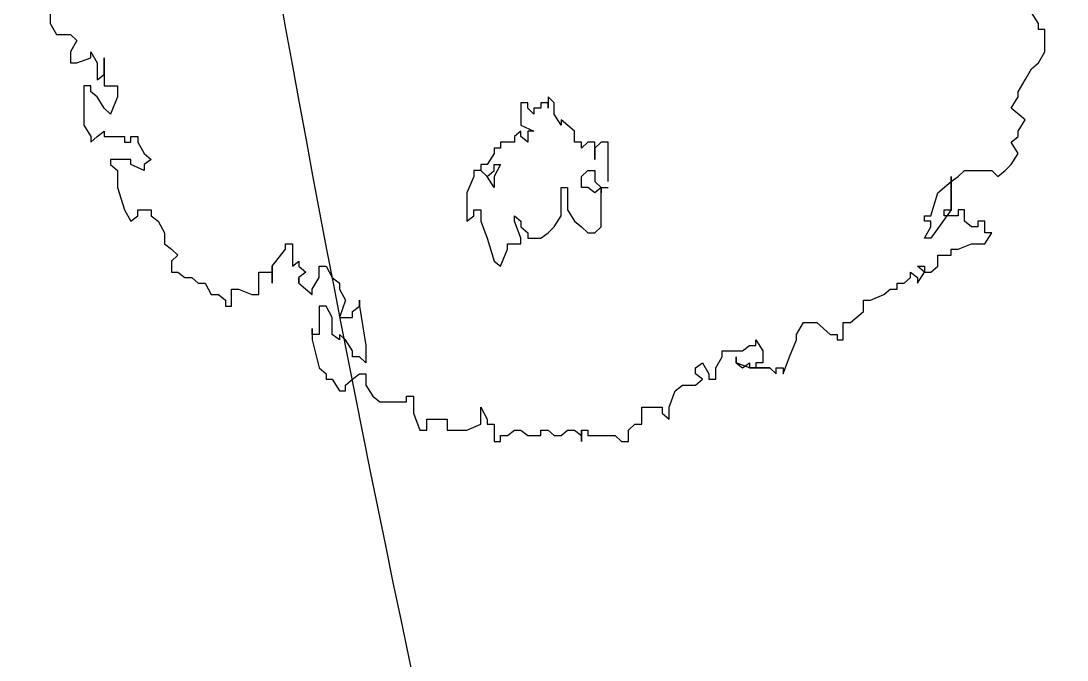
# Model space of a CAD drawing. Extents: x -30 to 1202, y 231 to 898.
# Drawn here: x 424.582 to 428.232, y 431.036 to 433.268 of the extents above; entities that cross this region are included whole.
import ezdxf

# ---------------------------------------------------------------- set-up
doc = ezdxf.new("R2010")
doc.units = 0
doc.header["$LTSCALE"] = 0.04
doc.layers.get('0').update_dxf_attribs({"linetype": 'CONTINUOUS'})
for name, color, linetype in [('CONTORXXNP----00', 255, 'CONTINUOUS'), ('PISO', 1, 'CONTINUOUS'), ('PISOS', 1, 'CONTINUOUS')]:
    doc.layers.add(name, color=color, linetype=linetype)
doc.styles.get("Standard").update_dxf_attribs({"font": 'romans.shx'})

# ---------------------------------------------------------------- blocks, each defined once
blk = doc.blocks.new('ARB3')
at = {"color": 0}
for p, q in [((0.1079, 0.4652), (0.0969, 0.4583)), ((0.1137, 0.4652), (0.1079, 0.4652)), ((0.1356, 0.4713), (0.1137, 0.4713)), ((0.1137, 0.4713), (0.1137, 0.4652)), ((0.1466, 0.4652), (0.1356, 0.4713)), ((0.1524, 0.4583), (0.1466, 0.4652)), ((0.1634, 0.4521), (0.1524, 0.4583)), ((0.175, 0.4452), (0.1634, 0.4521)), ((0.1802, 0.4452), (0.175, 0.4452)), ((0.1912, 0.4383), (0.1802, 0.4452)), ((0.2028, 0.4521), (0.1912, 0.4383)), ((0.2138, 0.4452), (0.2028, 0.4521)), ((0.219, 0.4452), (0.2138, 0.4452)), ((0.2248, 0.4383), (0.219, 0.4452)), ((0.2358, 0.4452), (0.2248, 0.4383)), ((0.2467, 0.4383), (0.2358, 0.4452)), ((0.2525, 0.4321), (0.2467, 0.4383)), ((0.2584, 0.4252), (0.2525, 0.4321)), ((0.2525, 0.419), (0.2584, 0.4252)), ((0.2525, 0.3921), (0.2525, 0.419)), ((0.3139, 0.4121), (0.3023, 0.4121)), ((0.3023, 0.4121), (0.3023, 0.4052)), ((0.3249, 0.4121), (0.3139, 0.419)), ((0.3139, 0.419), (0.3139, 0.4121)), ((0.3249, 0.399), (0.3249, 0.4121)), ((0.3023, 0.4052), (0.3081, 0.4052)), ((0.3081, 0.4052), (0.3081, 0.399)), ((0.2584, 0.386), (0.2525, 0.3921)), ((0.3023, 0.3921), (0.2913, 0.3921)), ((0.2913, 0.3921), (0.2913, 0.386)), ((0.3081, 0.399), (0.3023, 0.3921)), ((0.3301, 0.386), (0.3249, 0.399)), ((0.2635, 0.3791), (0.2584, 0.386)), ((0.2913, 0.386), (0.2971, 0.386)), ((0.2971, 0.386), (0.2971, 0.3721)), ((0.3301, 0.3791), (0.3301, 0.386)), ((0.2913, 0.3791), (0.2584, 0.3791)), ((0.2584, 0.3791), (0.2913, 0.3791)), ((0.2745, 0.366), (0.2635, 0.3791)), ((0.2913, 0.3721), (0.2913, 0.3791)), ((0.2913, 0.3791), (0.3191, 0.3591)), ((0.2971, 0.3721), (0.2913, 0.3721)), ((0.3359, 0.3791), (0.3301, 0.3791)), ((0.3359, 0.366), (0.3359, 0.3791)), ((0.2971, 0.3591), (0.2745, 0.366)), ((0.3468, 0.366), (0.3359, 0.366)), ((0.3527, 0.3591), (0.3468, 0.366)), ((0.2971, 0.3529), (0.2971, 0.3591)), ((0.3023, 0.3529), (0.2971, 0.3529)), ((0.3081, 0.3591), (0.3023, 0.3591)), ((0.3023, 0.3591), (0.3023, 0.3529)), ((0.3191, 0.3529), (0.3081, 0.3591)), ((0.3191, 0.3591), (0.3191, 0.3529)), ((0.3527, 0.3529), (0.3468, 0.346)), ((0.3468, 0.346), (0.3468, 0.3529)), ((0.3468, 0.3529), (0.3527, 0.3529)), ((0.3527, 0.3529), (0.3527, 0.3591)), ((0.3636, 0.346), (0.3527, 0.3529)), ((0.3527, 0.3391), (0.3578, 0.346)), ((0.3578, 0.346), (0.3636, 0.346)), ((0.3578, 0.3391), (0.3527, 0.3391)), ((0.3636, 0.3329), (0.3578, 0.3391)), ((0.3636, 0.326), (0.3636, 0.3329)), ((0.3695, 0.326), (0.3636, 0.326)), ((0.3695, 0.3191), (0.3695, 0.326)), ((0.3746, 0.3129), (0.3695, 0.3191)), ((0.3804, 0.2998), (0.3746, 0.3129)), ((0.3804, 0.2929), (0.3804, 0.2998)), ((0.3914, 0.2929), (0.3804, 0.2929)), ((0.4024, 0.2799), (0.3914, 0.2929)), ((0.4024, 0.2729), (0.4024, 0.2799)), ((0.4192, 0.2729), (0.4024, 0.2729)), ((0.4192, 0.2668), (0.4192, 0.2729)), ((0.4024, 0.2468), (0.414, 0.2599)), ((0.414, 0.2599), (0.414, 0.2668)), ((0.414, 0.2668), (0.4192, 0.2668)), ((0.4024, 0.2337), (0.4024, 0.2468)), ((0.414, 0.2268), (0.4024, 0.2337)), ((0.4192, 0.2268), (0.414, 0.2268)), ((0.436, 0.2199), (0.4192, 0.2268)), ((0.4528, 0.2137), (0.436, 0.2199)), ((0.447, 0.2068), (0.447, 0.2137)), ((0.447, 0.2137), (0.4528, 0.2137)), ((0.447, 0.2007), (0.4528, 0.2068)), ((0.4528, 0.2068), (0.447, 0.2068)), ((0.447, 0.1807), (0.447, 0.2007)), ((0.4192, 0.1868), (0.4302, 0.1937)), ((0.425, 0.1868), (0.4192, 0.1868)), ((0.425, 0.1807), (0.425, 0.1868)), ((0.4302, 0.1937), (0.4418, 0.1937)), ((0.4418, 0.1937), (0.4418, 0.1868)), ((0.4418, 0.1868), (0.447, 0.1868)), ((0.447, 0.1868), (0.447, 0.1807)), ((0.4302, 0.1737), (0.425, 0.1807)), ((0.447, 0.1807), (0.4418, 0.1676)), ((0.447, 0.1737), (0.4418, 0.1807)), ((0.4418, 0.1807), (0.447, 0.1807)), ((0.4302, 0.1537), (0.4302, 0.1737)), ((0.4418, 0.1676), (0.436, 0.1676)), ((0.436, 0.1676), (0.4418, 0.1676)), ((0.4418, 0.1676), (0.447, 0.1737)), ((0.436, 0.1537), (0.4302, 0.1537)), ((0.447, 0.1476), (0.436, 0.1537)), ((0.4579, 0.1476), (0.447, 0.1476)), ((0.4579, 0.1407), (0.4579, 0.1476)), ((0.4418, 0.1345), (0.4528, 0.1407)), ((0.447, 0.1276), (0.4418, 0.1345)), ((0.4528, 0.1407), (0.4579, 0.1407)), ((0.4579, 0.1345), (0.4528, 0.1276)), ((0.4638, 0.1276), (0.4579, 0.1345)), ((0.4528, 0.1276), (0.447, 0.1276)), ((0.4638, 0.1145), (0.4638, 0.1276)), ((0.4696, 0.1076), (0.4638, 0.1145)), ((0.4857, 0.1015), (0.4696, 0.1076)), ((0.4973, 0.1015), (0.4857, 0.1015)), ((0.4857, 0.0745), (0.4857, 0.0945)), ((0.4857, 0.0945), (0.4915, 0.0945)), ((0.4915, 0.0945), (0.4973, 0.1015)), ((0.5025, 0.0745), (0.4857, 0.0745)), ((0.5025, 0.0676), (0.5025, 0.0745)), ((0.5083, 0.0615), (0.5025, 0.0676)), ((0.5193, 0.0615), (0.5083, 0.0615)), ((0.5135, 0.0484), (0.5193, 0.0546)), ((0.5193, 0.0546), (0.5193, 0.0615)), ((0.2635, 0.0415), (0.2248, 0.0415)), ((0.2248, 0.0415), (0.2248, 0.0346)), ((0.2693, 0.0346), (0.2693, 0.0415)), ((0.5135, 0.0215), (0.5135, 0.0484)), ((0.2248, 0.0346), (0.2306, 0.0284)), ((0.2635, 0.0284), (0.2693, 0.0346)), ((0.3081, 0.0346), (0.2693, 0.0346)), ((0.2693, 0.0346), (0.2745, 0.0284)), ((0.2693, 0.0346), (0.2745, 0.0346)), ((0.2745, 0.0346), (0.2693, 0.0346)), ((0.3139, 0.0284), (0.3081, 0.0346)), ((0.2416, 0.0284), (0.2248, 0.0284)), ((0.2248, 0.0284), (0.2248, 0.0215)), ((0.2248, 0.0215), (0.2306, 0.0153)), ((0.2306, 0.0284), (0.2416, 0.0284)), ((0.2525, 0.0215), (0.2525, 0.0284)), ((0.2525, 0.0284), (0.2635, 0.0284)), ((0.2584, 0.0153), (0.2525, 0.0215)), ((0.2745, 0.0284), (0.2693, 0.0215)), ((0.2693, 0.0215), (0.2693, 0.0153)), ((0.3081, 0.0153), (0.3139, 0.0215)), ((0.3139, 0.0215), (0.3139, 0.0284)), ((0.5083, 0.0153), (0.5083, 0.0215)), ((0.5083, 0.0215), (0.5135, 0.0215)), ((0.2306, 0.0153), (0.2248, 0.0153)), ((0.2248, 0.0153), (0.2248, 0.0084)), ((0.2693, 0.0153), (0.2584, 0.0153)), ((0.3023, 0.0084), (0.3081, 0.0153)), ((0.5083, 0.0084), (0.5135, 0.0153)), ((0.5193, 0.0153), (0.5083, 0.0153)), ((0.5135, 0.0153), (0.5193, 0.0153)), ((0.2138, 0.0084), (0.2028, -0.0047)), ((0.2248, 0.0084), (0.2138, 0.0084)), ((0.2693, -0.0047), (0.2693, 0.0015)), ((0.2693, 0.0015), (0.2913, 0.0015)), ((0.2913, 0.0015), (0.3023, 0.0084)), ((0.5083, 0.0015), (0.5083, 0.0084)), ((0.5135, -0.0047), (0.5083, 0.0015)), ((0.208, -0.0047), (0.197, -0.0116)), ((0.2028, -0.0047), (0.208, -0.0047)), ((0.2971, -0.0047), (0.2693, -0.0047)), ((0.3081, -0.0116), (0.2971, -0.0047)), ((0.5135, -0.0116), (0.5135, -0.0047)), ((0.186, -0.0116), (0.1802, -0.0177)), ((0.1802, -0.0177), (0.1912, -0.0177)), ((0.197, -0.0116), (0.186, -0.0116)), ((0.1912, -0.0177), (0.186, -0.0177)), ((0.186, -0.0177), (0.186, -0.0247)), ((0.3139, -0.0177), (0.3081, -0.0116)), ((0.3191, -0.0247), (0.3139, -0.0177)), ((0.5083, -0.0177), (0.5135, -0.0116)), ((0.5083, -0.0247), (0.5083, -0.0177)), ((0.186, -0.0247), (0.1912, -0.0247)), ((0.1912, -0.0247), (0.1912, -0.0316)), ((0.3191, -0.0377), (0.3191, -0.0247)), ((0.5135, -0.0247), (0.5083, -0.0247)), ((0.5135, -0.0377), (0.5135, -0.0247)), ((0.1912, -0.0377), (0.186, -0.0377)), ((0.186, -0.0377), (0.186, -0.0446)), ((0.1912, -0.0316), (0.197, -0.0316)), ((0.197, -0.0316), (0.1912, -0.0377)), ((0.208, -0.0446), (0.2138, -0.0316)), ((0.2138, -0.0316), (0.2138, -0.0377)), ((0.2138, -0.0377), (0.2248, -0.0377)), ((0.2248, -0.0377), (0.219, -0.0446)), ((0.3081, -0.0446), (0.3139, -0.0377)), ((0.3139, -0.0377), (0.3191, -0.0377)), ((0.5083, -0.0446), (0.5135, -0.0377)), ((0.186, -0.0446), (0.208, -0.0446)), ((0.219, -0.0446), (0.2138, -0.0446)), ((0.2138, -0.0446), (0.219, -0.0508)), ((0.219, -0.0508), (0.2248, -0.0508)), ((0.2248, -0.0508), (0.2248, -0.0646)), ((0.2971, -0.0508), (0.3023, -0.0446)), ((0.3023, -0.0508), (0.2971, -0.0508)), ((0.3191, -0.0446), (0.3023, -0.0508)), ((0.3023, -0.0446), (0.3081, -0.0446)), ((0.3249, -0.0446), (0.3191, -0.0446)), ((0.3249, -0.0577), (0.3249, -0.0446)), ((0.5083, -0.0508), (0.5083, -0.0446)), ((0.5135, -0.0577), (0.5083, -0.0508)), ((0.3301, -0.0577), (0.3249, -0.0577)), ((0.3468, -0.0646), (0.3301, -0.0577)), ((0.5135, -0.0646), (0.5135, -0.0577)), ((0.2248, -0.0646), (0.2306, -0.0646)), ((0.2306, -0.0646), (0.2306, -0.0708)), ((0.2306, -0.0708), (0.2358, -0.0708)), ((0.2358, -0.0708), (0.2467, -0.0777)), ((0.2467, -0.0708), (0.2467, -0.0646)), ((0.2467, -0.0646), (0.2584, -0.0708)), ((0.2525, -0.0708), (0.2467, -0.0708)), ((0.2584, -0.0777), (0.2525, -0.0708)), ((0.2584, -0.0708), (0.2693, -0.0708)), ((0.2693, -0.0708), (0.2584, -0.0777)), ((0.3191, -0.0777), (0.3417, -0.0708)), ((0.3417, -0.0708), (0.3468, -0.0646)), ((0.5025, -0.0777), (0.5025, -0.0708)), ((0.5025, -0.0708), (0.5193, -0.0708)), ((0.5193, -0.0646), (0.5135, -0.0646)), ((0.5193, -0.0708), (0.5193, -0.0646)), ((0.2467, -0.0777), (0.2467, -0.0839)), ((0.2525, -0.0839), (0.2584, -0.0777)), ((0.2584, -0.0777), (0.2525, -0.0839)), ((0.3023, -0.0839), (0.3191, -0.0777)), ((0.4857, -0.0839), (0.4973, -0.0777)), ((0.4973, -0.0777), (0.5025, -0.0777)), ((0.2467, -0.0839), (0.2525, -0.0839)), ((0.2525, -0.0839), (0.2525, -0.0908)), ((0.2525, -0.0908), (0.2584, -0.0908)), ((0.2584, -0.0908), (0.2745, -0.0977)), ((0.2913, -0.0908), (0.2913, -0.0839)), ((0.2913, -0.0839), (0.3023, -0.0839)), ((0.2971, -0.0908), (0.2913, -0.0908)), ((0.3023, -0.0977), (0.2971, -0.0908)), ((0.5025, -0.0839), (0.4857, -0.0839)), ((0.5083, -0.0977), (0.5025, -0.0839)), ((0.2745, -0.0977), (0.3023, -0.0977)), ((0.5083, -0.1169), (0.5083, -0.0977)), ((0.4973, -0.1369), (0.4973, -0.1169)), ((0.4973, -0.1169), (0.5083, -0.1169)), ((0.4915, -0.15), (0.5083, -0.1438)), ((0.5083, -0.1369), (0.4973, -0.1369)), ((0.5083, -0.1438), (0.5083, -0.1369)), ((0.4747, -0.1569), (0.4747, -0.15)), ((0.4747, -0.15), (0.4915, -0.15)), ((0.4805, -0.1569), (0.4747, -0.1569)), ((0.4805, -0.1831), (0.4805, -0.1569)), ((0.4747, -0.19), (0.4805, -0.1831)), ((0.4638, -0.1969), (0.4747, -0.19)), ((0.3862, -0.2031), (0.3804, -0.2031)), ((0.3804, -0.2031), (0.3862, -0.2031)), ((0.3862, -0.2031), (0.425, -0.1969)), ((0.3914, -0.21), (0.3862, -0.2031)), ((0.425, -0.1969), (0.4418, -0.1969)), ((0.4418, -0.1969), (0.436, -0.2031)), ((0.436, -0.2031), (0.436, -0.21)), ((0.4528, -0.2031), (0.4528, -0.1969)), ((0.4528, -0.1969), (0.4638, -0.1969)), ((0.4579, -0.21), (0.4528, -0.2031)), ((0.3972, -0.21), (0.3914, -0.21)), ((0.3972, -0.223), (0.3972, -0.21)), ((0.4302, -0.21), (0.4192, -0.2169)), ((0.436, -0.21), (0.4302, -0.21)), ((0.4638, -0.2169), (0.4579, -0.21)), ((0.3578, -0.23), (0.3636, -0.223)), ((0.3636, -0.223), (0.3695, -0.223)), ((0.3695, -0.223), (0.3804, -0.2169)), ((0.3804, -0.2169), (0.3972, -0.223)), ((0.4192, -0.2169), (0.414, -0.223)), ((0.414, -0.223), (0.4192, -0.223)), ((0.4192, -0.223), (0.414, -0.23)), ((0.4579, -0.23), (0.4696, -0.223)), ((0.4696, -0.2169), (0.4638, -0.2169)), ((0.4696, -0.223), (0.4696, -0.2169)), ((0.3468, -0.2361), (0.3578, -0.23)), ((0.3468, -0.243), (0.3468, -0.2361)), ((0.3972, -0.23), (0.3862, -0.2361)), ((0.3862, -0.2361), (0.3862, -0.243)), ((0.414, -0.23), (0.3972, -0.23)), ((0.447, -0.243), (0.4528, -0.2361)), ((0.4528, -0.2361), (0.4579, -0.2361)), ((0.4579, -0.2361), (0.4579, -0.23)), ((0.3578, -0.243), (0.3468, -0.243)), ((0.3695, -0.25), (0.3578, -0.243)), ((0.3862, -0.243), (0.414, -0.243)), ((0.414, -0.243), (0.414, -0.25)), ((0.4192, -0.25), (0.447, -0.243)), ((0.3468, -0.263), (0.3527, -0.2561)), ((0.3527, -0.2561), (0.3578, -0.263)), ((0.3636, -0.263), (0.3746, -0.25)), ((0.3746, -0.25), (0.3695, -0.25)), ((0.414, -0.25), (0.4082, -0.25)), ((0.4082, -0.25), (0.4192, -0.25)), ((0.3468, -0.2692), (0.3417, -0.263)), ((0.3417, -0.263), (0.3468, -0.263)), ((0.3578, -0.263), (0.3636, -0.263)), ((0.3636, -0.263), (0.3578, -0.263)), ((0.3578, -0.263), (0.3636, -0.263)), ((0.3249, -0.2761), (0.3249, -0.2692)), ((0.3249, -0.2692), (0.3468, -0.2692)), ((0.3301, -0.2761), (0.3249, -0.2761)), ((0.3468, -0.2892), (0.3301, -0.2761)), ((0.3636, -0.2892), (0.3468, -0.2892)), ((0.3527, -0.3022), (0.3527, -0.2892)), ((0.3527, -0.2892), (0.3636, -0.2892)), ((0.3746, -0.3022), (0.3527, -0.3022)), ((0.3746, -0.3092), (0.3746, -0.3022)), ((0.3695, -0.3222), (0.3746, -0.3092)), ((0.3695, -0.3292), (0.3695, -0.3222)), ((0.3862, -0.3292), (0.3695, -0.3292)), ((0.3862, -0.3353), (0.3862, -0.3292)), ((0.3746, -0.3422), (0.3804, -0.3353)), ((0.3804, -0.3353), (0.3862, -0.3353)), ((0.3636, -0.3553), (0.3746, -0.3492)), ((0.3746, -0.3492), (0.3746, -0.3422)), ((0.3636, -0.3622), (0.3636, -0.3553)), ((0.3578, -0.3684), (0.3636, -0.3622)), ((0.3578, -0.3753), (0.3578, -0.3684)), ((0.3527, -0.3822), (0.3578, -0.3753)), ((0.3249, -0.3953), (0.3301, -0.3884)), ((0.3301, -0.3884), (0.3359, -0.3822)), ((0.3359, -0.3822), (0.3417, -0.3884)), ((0.3417, -0.3884), (0.3527, -0.3884)), ((0.3527, -0.3884), (0.3527, -0.3822)), ((0.2971, -0.4084), (0.3023, -0.4014)), ((0.3023, -0.4014), (0.3139, -0.3953)), ((0.3139, -0.3953), (0.3249, -0.3953)), ((0.2358, -0.4153), (0.2416, -0.4084)), ((0.2416, -0.4084), (0.2467, -0.4153)), ((0.2913, -0.4214), (0.2913, -0.4084)), ((0.2913, -0.4084), (0.2971, -0.4084)), ((0.219, -0.4284), (0.219, -0.4214)), ((0.219, -0.4214), (0.2248, -0.4214)), ((0.2248, -0.4214), (0.2358, -0.4153)), ((0.2467, -0.4153), (0.2525, -0.4153)), ((0.2525, -0.4153), (0.2467, -0.4284)), ((0.2971, -0.4214), (0.2913, -0.4214)), ((0.3023, -0.4284), (0.2971, -0.4214)), ((0.2248, -0.4284), (0.219, -0.4284)), ((0.2248, -0.4345), (0.2248, -0.4284)), ((0.2467, -0.4284), (0.2416, -0.4284)), ((0.2416, -0.4284), (0.2416, -0.4484)), ((0.2913, -0.4345), (0.3023, -0.4284)), ((0.1692, -0.4545), (0.1692, -0.4414)), ((0.1692, -0.4414), (0.1802, -0.4414)), ((0.1802, -0.4414), (0.197, -0.4484)), ((0.219, -0.4545), (0.219, -0.4345)), ((0.219, -0.4345), (0.2248, -0.4345)), ((0.2467, -0.4484), (0.2525, -0.4414)), ((0.2525, -0.4414), (0.2693, -0.4414)), ((0.2693, -0.4414), (0.2913, -0.4345)), ((0.197, -0.4484), (0.1912, -0.4545)), ((0.2416, -0.4484), (0.2467, -0.4484)), ((0.1356, -0.4676), (0.1466, -0.4614)), ((0.1582, -0.4545), (0.1415, -0.4545)), ((0.1415, -0.4545), (0.1692, -0.4545)), ((0.1466, -0.4614), (0.1634, -0.4614)), ((0.1634, -0.4614), (0.1582, -0.4545)), ((0.1802, -0.4614), (0.175, -0.4676)), ((0.1912, -0.4545), (0.1802, -0.4614)), ((0.219, -0.4614), (0.2138, -0.4545)), ((0.2138, -0.4545), (0.219, -0.4545)), ((0.2248, -0.4676), (0.219, -0.4614)), ((0.1415, -0.4676), (0.1356, -0.4676)), ((0.1466, -0.4814), (0.1415, -0.4676)), ((0.175, -0.4676), (0.1692, -0.4676)), ((0.1692, -0.4676), (0.1692, -0.4745)), ((0.208, -0.4745), (0.219, -0.4676)), ((0.219, -0.4676), (0.2248, -0.4676)), ((0.1188, -0.4876), (0.1247, -0.4814)), ((0.1247, -0.4814), (0.1356, -0.4876)), ((0.1466, -0.4876), (0.1466, -0.4814)), ((0.1692, -0.4745), (0.208, -0.4745)), ((0.1188, -0.5014), (0.1188, -0.4876)), ((0.1356, -0.4876), (0.1466, -0.4876)), ((0.1079, -0.5076), (0.1188, -0.5014)), ((0.0581, -0.5076), (0.1079, -0.5076))]:
    blk.add_line(p, q, dxfattribs=at)
at = {"layer": 'CONTORXXNP----00'}
for p, q in [((0.1079, 0.4652), (0.0969, 0.4583)), ((0.1137, 0.4652), (0.1079, 0.4652)), ((0.1137, 0.4713), (0.1137, 0.4652)), ((0.1356, 0.4713), (0.1137, 0.4713)), ((0.1466, 0.4652), (0.1356, 0.4713)), ((0.1524, 0.4583), (0.1466, 0.4652)), ((0.1634, 0.4521), (0.1524, 0.4583)), ((0.175, 0.4452), (0.1634, 0.4521)), ((0.1802, 0.4452), (0.175, 0.4452)), ((0.1912, 0.4383), (0.1802, 0.4452)), ((0.2028, 0.4521), (0.1912, 0.4383)), ((0.2138, 0.4452), (0.2028, 0.4521)), ((0.219, 0.4452), (0.2138, 0.4452)), ((0.2248, 0.4383), (0.219, 0.4452)), ((0.2358, 0.4452), (0.2248, 0.4383)), ((0.2467, 0.4383), (0.2358, 0.4452)), ((0.2525, 0.4321), (0.2467, 0.4383)), ((0.2584, 0.4252), (0.2525, 0.4321)), ((0.2525, 0.419), (0.2584, 0.4252)), ((0.2525, 0.3921), (0.2525, 0.419)), ((0.3023, 0.4121), (0.3023, 0.4052)), ((0.3139, 0.4121), (0.3023, 0.4121)), ((0.3139, 0.419), (0.3139, 0.4121)), ((0.3249, 0.4121), (0.3139, 0.419)), ((0.3249, 0.399), (0.3249, 0.4121)), ((0.3023, 0.4052), (0.3081, 0.4052)), ((0.3081, 0.4052), (0.3081, 0.399)), ((0.2584, 0.386), (0.2525, 0.3921)), ((0.2913, 0.3921), (0.2913, 0.386)), ((0.3023, 0.3921), (0.2913, 0.3921)), ((0.3081, 0.399), (0.3023, 0.3921)), ((0.3301, 0.386), (0.3249, 0.399)), ((0.2635, 0.3791), (0.2584, 0.386)), ((0.2913, 0.386), (0.2971, 0.386)), ((0.2971, 0.386), (0.2971, 0.3749)), ((0.3301, 0.3791), (0.3301, 0.386)), ((0.2745, 0.366), (0.2635, 0.3791)), ((0.2971, 0.3749), (0.3191, 0.3591)), ((0.3359, 0.3791), (0.3301, 0.3791)), ((0.3359, 0.366), (0.3359, 0.3791)), ((0.2971, 0.3591), (0.2745, 0.366)), ((0.3468, 0.366), (0.3359, 0.366)), ((0.3527, 0.3591), (0.3468, 0.366)), ((0.2971, 0.3529), (0.2971, 0.3591)), ((0.3023, 0.3529), (0.2971, 0.3529)), ((0.3023, 0.3591), (0.3023, 0.3529)), ((0.3081, 0.3591), (0.3023, 0.3591)), ((0.3191, 0.3529), (0.3081, 0.3591)), ((0.3191, 0.3591), (0.3191, 0.3529)), ((0.3527, 0.3529), (0.3527, 0.3591)), ((0.3636, 0.346), (0.3527, 0.3529)), ((0.3527, 0.3391), (0.3578, 0.346)), ((0.3578, 0.346), (0.3636, 0.346)), ((0.3578, 0.3391), (0.3527, 0.3391)), ((0.3636, 0.3329), (0.3578, 0.3391)), ((0.3636, 0.326), (0.3636, 0.3329)), ((0.3695, 0.326), (0.3636, 0.326)), ((0.3695, 0.3191), (0.3695, 0.326)), ((0.3746, 0.3129), (0.3695, 0.3191)), ((0.3804, 0.2998), (0.3746, 0.3129)), ((0.3804, 0.2929), (0.3804, 0.2998)), ((0.3914, 0.2929), (0.3804, 0.2929)), ((0.4024, 0.2799), (0.3914, 0.2929)), ((0.4024, 0.2729), (0.4024, 0.2799)), ((0.4192, 0.2729), (0.4024, 0.2729)), ((0.4192, 0.2668), (0.4192, 0.2729)), ((0.4024, 0.2468), (0.414, 0.2599)), ((0.414, 0.2668), (0.4192, 0.2668)), ((0.414, 0.2599), (0.414, 0.2668)), ((0.4024, 0.2337), (0.4024, 0.2468)), ((0.414, 0.2268), (0.4024, 0.2337)), ((0.4192, 0.2268), (0.414, 0.2268)), ((0.436, 0.2199), (0.4192, 0.2268)), ((0.4528, 0.2137), (0.436, 0.2199)), ((0.447, 0.2137), (0.4528, 0.2137)), ((0.447, 0.2068), (0.447, 0.2137)), ((0.4528, 0.2068), (0.447, 0.2068)), ((0.447, 0.2007), (0.4528, 0.2068)), ((0.447, 0.2007), (0.447, 0.1868)), ((0.4192, 0.1868), (0.4302, 0.1937)), ((0.425, 0.1868), (0.4192, 0.1868)), ((0.425, 0.1807), (0.425, 0.1868)), ((0.4302, 0.1937), (0.4418, 0.1937)), ((0.4418, 0.1937), (0.4418, 0.1868)), ((0.4418, 0.1868), (0.447, 0.1868)), ((0.4302, 0.1737), (0.425, 0.1807)), ((0.4302, 0.1537), (0.4302, 0.1737)), ((0.436, 0.1537), (0.4302, 0.1537)), ((0.447, 0.1476), (0.436, 0.1537)), ((0.4579, 0.1476), (0.447, 0.1476)), ((0.4579, 0.1407), (0.4579, 0.1476)), ((0.4418, 0.1345), (0.4528, 0.1407)), ((0.447, 0.1276), (0.4418, 0.1345)), ((0.4528, 0.1407), (0.4579, 0.1407)), ((0.4579, 0.1345), (0.4528, 0.1276)), ((0.4638, 0.1276), (0.4579, 0.1345)), ((0.4528, 0.1276), (0.447, 0.1276)), ((0.4638, 0.1145), (0.4638, 0.1276)), ((0.4696, 0.1076), (0.4638, 0.1145)), ((0.4857, 0.1015), (0.4696, 0.1076)), ((0.4973, 0.1015), (0.4857, 0.1015)), ((0.4857, 0.0945), (0.4915, 0.0945)), ((0.4857, 0.0745), (0.4857, 0.0945)), ((0.4915, 0.0945), (0.4973, 0.1015)), ((0.5025, 0.0745), (0.4857, 0.0745)), ((0.5025, 0.0676), (0.5025, 0.0745)), ((0.5083, 0.0615), (0.5025, 0.0676)), ((0.5193, 0.0615), (0.5083, 0.0615)), ((0.5135, 0.0484), (0.5193, 0.0546)), ((0.5193, 0.0546), (0.5193, 0.0615)), ((0.5135, 0.0215), (0.5135, 0.0484)), ((0.5083, 0.0215), (0.5135, 0.0215)), ((0.5083, 0.0153), (0.5083, 0.0215)), ((0.5083, 0.0153), (0.5135, 0.0153)), ((0.5083, 0.0084), (0.5135, 0.0153)), ((0.5083, 0.0015), (0.5083, 0.0084)), ((0.5135, -0.0047), (0.5083, 0.0015)), ((0.5135, -0.0116), (0.5135, -0.0047)), ((0.5083, -0.0177), (0.5135, -0.0116)), ((0.5083, -0.0247), (0.5083, -0.0177)), ((0.5135, -0.0247), (0.5083, -0.0247)), ((0.5135, -0.0377), (0.5135, -0.0247)), ((0.5083, -0.0446), (0.5135, -0.0377)), ((0.5083, -0.0508), (0.5083, -0.0446)), ((0.5135, -0.0577), (0.5083, -0.0508)), ((0.5135, -0.0646), (0.5135, -0.0577)), ((0.5025, -0.0708), (0.5193, -0.0708)), ((0.5025, -0.0777), (0.5025, -0.0708)), ((0.5193, -0.0646), (0.5135, -0.0646)), ((0.5193, -0.0708), (0.5193, -0.0646)), ((0.4857, -0.0839), (0.4973, -0.0777)), ((0.4973, -0.0777), (0.5025, -0.0777)), ((0.5025, -0.0839), (0.4857, -0.0839)), ((0.5083, -0.0977), (0.5025, -0.0839)), ((0.5083, -0.1169), (0.5083, -0.0977)), ((0.4973, -0.1169), (0.5083, -0.1169)), ((0.4973, -0.1369), (0.4973, -0.1169)), ((0.4915, -0.15), (0.5083, -0.1438)), ((0.5083, -0.1369), (0.4973, -0.1369)), ((0.5083, -0.1438), (0.5083, -0.1369)), ((0.4747, -0.15), (0.4915, -0.15)), ((0.4747, -0.1569), (0.4747, -0.15)), ((0.4805, -0.1569), (0.4747, -0.1569)), ((0.4805, -0.1831), (0.4805, -0.1569)), ((0.4747, -0.19), (0.4805, -0.1831)), ((0.4638, -0.1969), (0.4747, -0.19)), ((0.3862, -0.2031), (0.425, -0.1969)), ((0.3914, -0.21), (0.3862, -0.2031)), ((0.425, -0.1969), (0.4418, -0.1969)), ((0.4418, -0.1969), (0.436, -0.2031)), ((0.436, -0.2031), (0.436, -0.21)), ((0.4528, -0.1969), (0.4638, -0.1969)), ((0.4528, -0.2031), (0.4528, -0.1969)), ((0.4579, -0.21), (0.4528, -0.2031)), ((0.3972, -0.21), (0.3914, -0.21)), ((0.3972, -0.223), (0.3972, -0.21)), ((0.4302, -0.21), (0.4192, -0.2169)), ((0.436, -0.21), (0.4302, -0.21)), ((0.4638, -0.2169), (0.4579, -0.21)), ((0.3578, -0.23), (0.3636, -0.223)), ((0.3636, -0.223), (0.3695, -0.223)), ((0.3695, -0.223), (0.3804, -0.2169)), ((0.3804, -0.2169), (0.3972, -0.223)), ((0.4192, -0.2169), (0.414, -0.223)), ((0.4192, -0.223), (0.414, -0.23)), ((0.414, -0.223), (0.4192, -0.223)), ((0.4579, -0.23), (0.4696, -0.223)), ((0.4696, -0.2169), (0.4638, -0.2169)), ((0.4696, -0.223), (0.4696, -0.2169)), ((0.3468, -0.2361), (0.3578, -0.23)), ((0.3468, -0.243), (0.3468, -0.2361)), ((0.3972, -0.23), (0.3862, -0.2361)), ((0.3862, -0.2361), (0.3862, -0.243)), ((0.414, -0.23), (0.3972, -0.23)), ((0.447, -0.243), (0.4528, -0.2361)), ((0.4528, -0.2361), (0.4579, -0.2361)), ((0.4579, -0.2361), (0.4579, -0.23)), ((0.3578, -0.243), (0.3468, -0.243)), ((0.3695, -0.25), (0.3578, -0.243)), ((0.3862, -0.243), (0.414, -0.243)), ((0.414, -0.243), (0.414, -0.25)), ((0.4192, -0.25), (0.447, -0.243)), ((0.3468, -0.263), (0.3527, -0.2561)), ((0.3527, -0.2561), (0.3578, -0.263)), ((0.3636, -0.263), (0.3746, -0.25)), ((0.3746, -0.25), (0.3695, -0.25)), ((0.414, -0.25), (0.4192, -0.25)), ((0.3417, -0.263), (0.3468, -0.263)), ((0.3468, -0.2692), (0.3417, -0.263)), ((0.3578, -0.263), (0.3636, -0.263)), ((0.3636, -0.263), (0.3578, -0.263)), ((0.3578, -0.263), (0.3636, -0.263)), ((0.3249, -0.2692), (0.3468, -0.2692)), ((0.3249, -0.2761), (0.3249, -0.2692)), ((0.3301, -0.2761), (0.3249, -0.2761)), ((0.3468, -0.2892), (0.3301, -0.2761)), ((0.3468, -0.2892), (0.3527, -0.2892)), ((0.3527, -0.3022), (0.3527, -0.2892)), ((0.3746, -0.3022), (0.3527, -0.3022)), ((0.3746, -0.3092), (0.3746, -0.3022)), ((0.3695, -0.3222), (0.3746, -0.3092)), ((0.3695, -0.3292), (0.3695, -0.3222)), ((0.3862, -0.3292), (0.3695, -0.3292)), ((0.3862, -0.3353), (0.3862, -0.3292)), ((0.3746, -0.3422), (0.3804, -0.3353)), ((0.3804, -0.3353), (0.3862, -0.3353)), ((0.3636, -0.3553), (0.3746, -0.3492)), ((0.3746, -0.3492), (0.3746, -0.3422)), ((0.3636, -0.3622), (0.3636, -0.3553)), ((0.3578, -0.3684), (0.3636, -0.3622)), ((0.3578, -0.3753), (0.3578, -0.3684)), ((0.3527, -0.3822), (0.3578, -0.3753)), ((0.3249, -0.3953), (0.3301, -0.3884)), ((0.3301, -0.3884), (0.3359, -0.3822)), ((0.3359, -0.3822), (0.3417, -0.3884)), ((0.3417, -0.3884), (0.3527, -0.3884)), ((0.3527, -0.3884), (0.3527, -0.3822)), ((0.2971, -0.4084), (0.3023, -0.4014)), ((0.3023, -0.4014), (0.3139, -0.3953)), ((0.3139, -0.3953), (0.3249, -0.3953)), ((0.2358, -0.4153), (0.2416, -0.4084)), ((0.2416, -0.4084), (0.2467, -0.4153)), ((0.2913, -0.4084), (0.2971, -0.4084)), ((0.2913, -0.4214), (0.2913, -0.4084)), ((0.219, -0.4214), (0.2248, -0.4214)), ((0.219, -0.4284), (0.219, -0.4214)), ((0.2248, -0.4214), (0.2358, -0.4153)), ((0.2525, -0.4153), (0.2467, -0.4284)), ((0.2467, -0.4153), (0.2525, -0.4153)), ((0.2971, -0.4214), (0.2913, -0.4214)), ((0.3023, -0.4284), (0.2971, -0.4214)), ((0.2248, -0.4284), (0.219, -0.4284)), ((0.2248, -0.4345), (0.2248, -0.4284)), ((0.2416, -0.4284), (0.2416, -0.4484)), ((0.2467, -0.4284), (0.2416, -0.4284)), ((0.2913, -0.4345), (0.3023, -0.4284)), ((0.1692, -0.4414), (0.1802, -0.4414)), ((0.1692, -0.4545), (0.1692, -0.4414)), ((0.1802, -0.4414), (0.197, -0.4484)), ((0.219, -0.4345), (0.2248, -0.4345)), ((0.219, -0.4545), (0.219, -0.4345)), ((0.2467, -0.4484), (0.2525, -0.4414)), ((0.2525, -0.4414), (0.2693, -0.4414)), ((0.2693, -0.4414), (0.2913, -0.4345)), ((0.197, -0.4484), (0.1912, -0.4545)), ((0.2416, -0.4484), (0.2467, -0.4484)), ((0.1356, -0.4676), (0.1466, -0.4614)), ((0.1466, -0.4614), (0.1634, -0.4614)), ((0.1582, -0.4545), (0.1692, -0.4545)), ((0.1634, -0.4614), (0.1582, -0.4545)), ((0.1802, -0.4614), (0.175, -0.4676)), ((0.1912, -0.4545), (0.1802, -0.4614)), ((0.2138, -0.4545), (0.219, -0.4545)), ((0.219, -0.4614), (0.2138, -0.4545)), ((0.2248, -0.4676), (0.219, -0.4614)), ((0.1415, -0.4676), (0.1356, -0.4676)), ((0.1466, -0.4814), (0.1415, -0.4676)), ((0.1692, -0.4676), (0.1692, -0.4745)), ((0.175, -0.4676), (0.1692, -0.4676)), ((0.208, -0.4745), (0.219, -0.4676)), ((0.219, -0.4676), (0.2248, -0.4676)), ((0.1188, -0.4876), (0.1247, -0.4814)), ((0.1247, -0.4814), (0.1356, -0.4876)), ((0.1466, -0.4876), (0.1466, -0.4814)), ((0.1692, -0.4745), (0.208, -0.4745)), ((0.1188, -0.5014), (0.1188, -0.4876)), ((0.1356, -0.4876), (0.1466, -0.4876)), ((0.1079, -0.5076), (0.1188, -0.5014)), ((0.0581, -0.5076), (0.1079, -0.5076))]:
    blk.add_line(p, q, dxfattribs=at)
at = {"flags": 11}
blk.add_attdef('CENTROIDE', (-0.1114, -0.0329), '', height=0.0504, dxfattribs=at)

msp = doc.modelspace()

# ---------------------------------------------------------------- linework, layer by layer
at = {"layer": 'PISO'}
msp.add_arc((499.1574, 446.5083), 74.8376, 188.694497, 195.14792, dxfattribs=at)
at = {"layer": 'PISOS'}
for centre, radius, start, end in [((423.6782, 428.4512), 17, 354.74777, 91.05032), ((423.6035, 429.0379), 11.8264, 351.94949, 90.74026)]:
    msp.add_arc(centre, radius, start, end, dxfattribs=at)

# ---------------------------------------------------------------- block references
at = {"layer": 'PISO', "xscale": 3.545067965268283, "yscale": 3.545067965268283, "zscale": 3.545067965268283, "rotation": 270}
msp.add_blockref('ARB3', (426.4836, 433.6408), dxfattribs=at)

doc.saveas('drawing.dxf')
